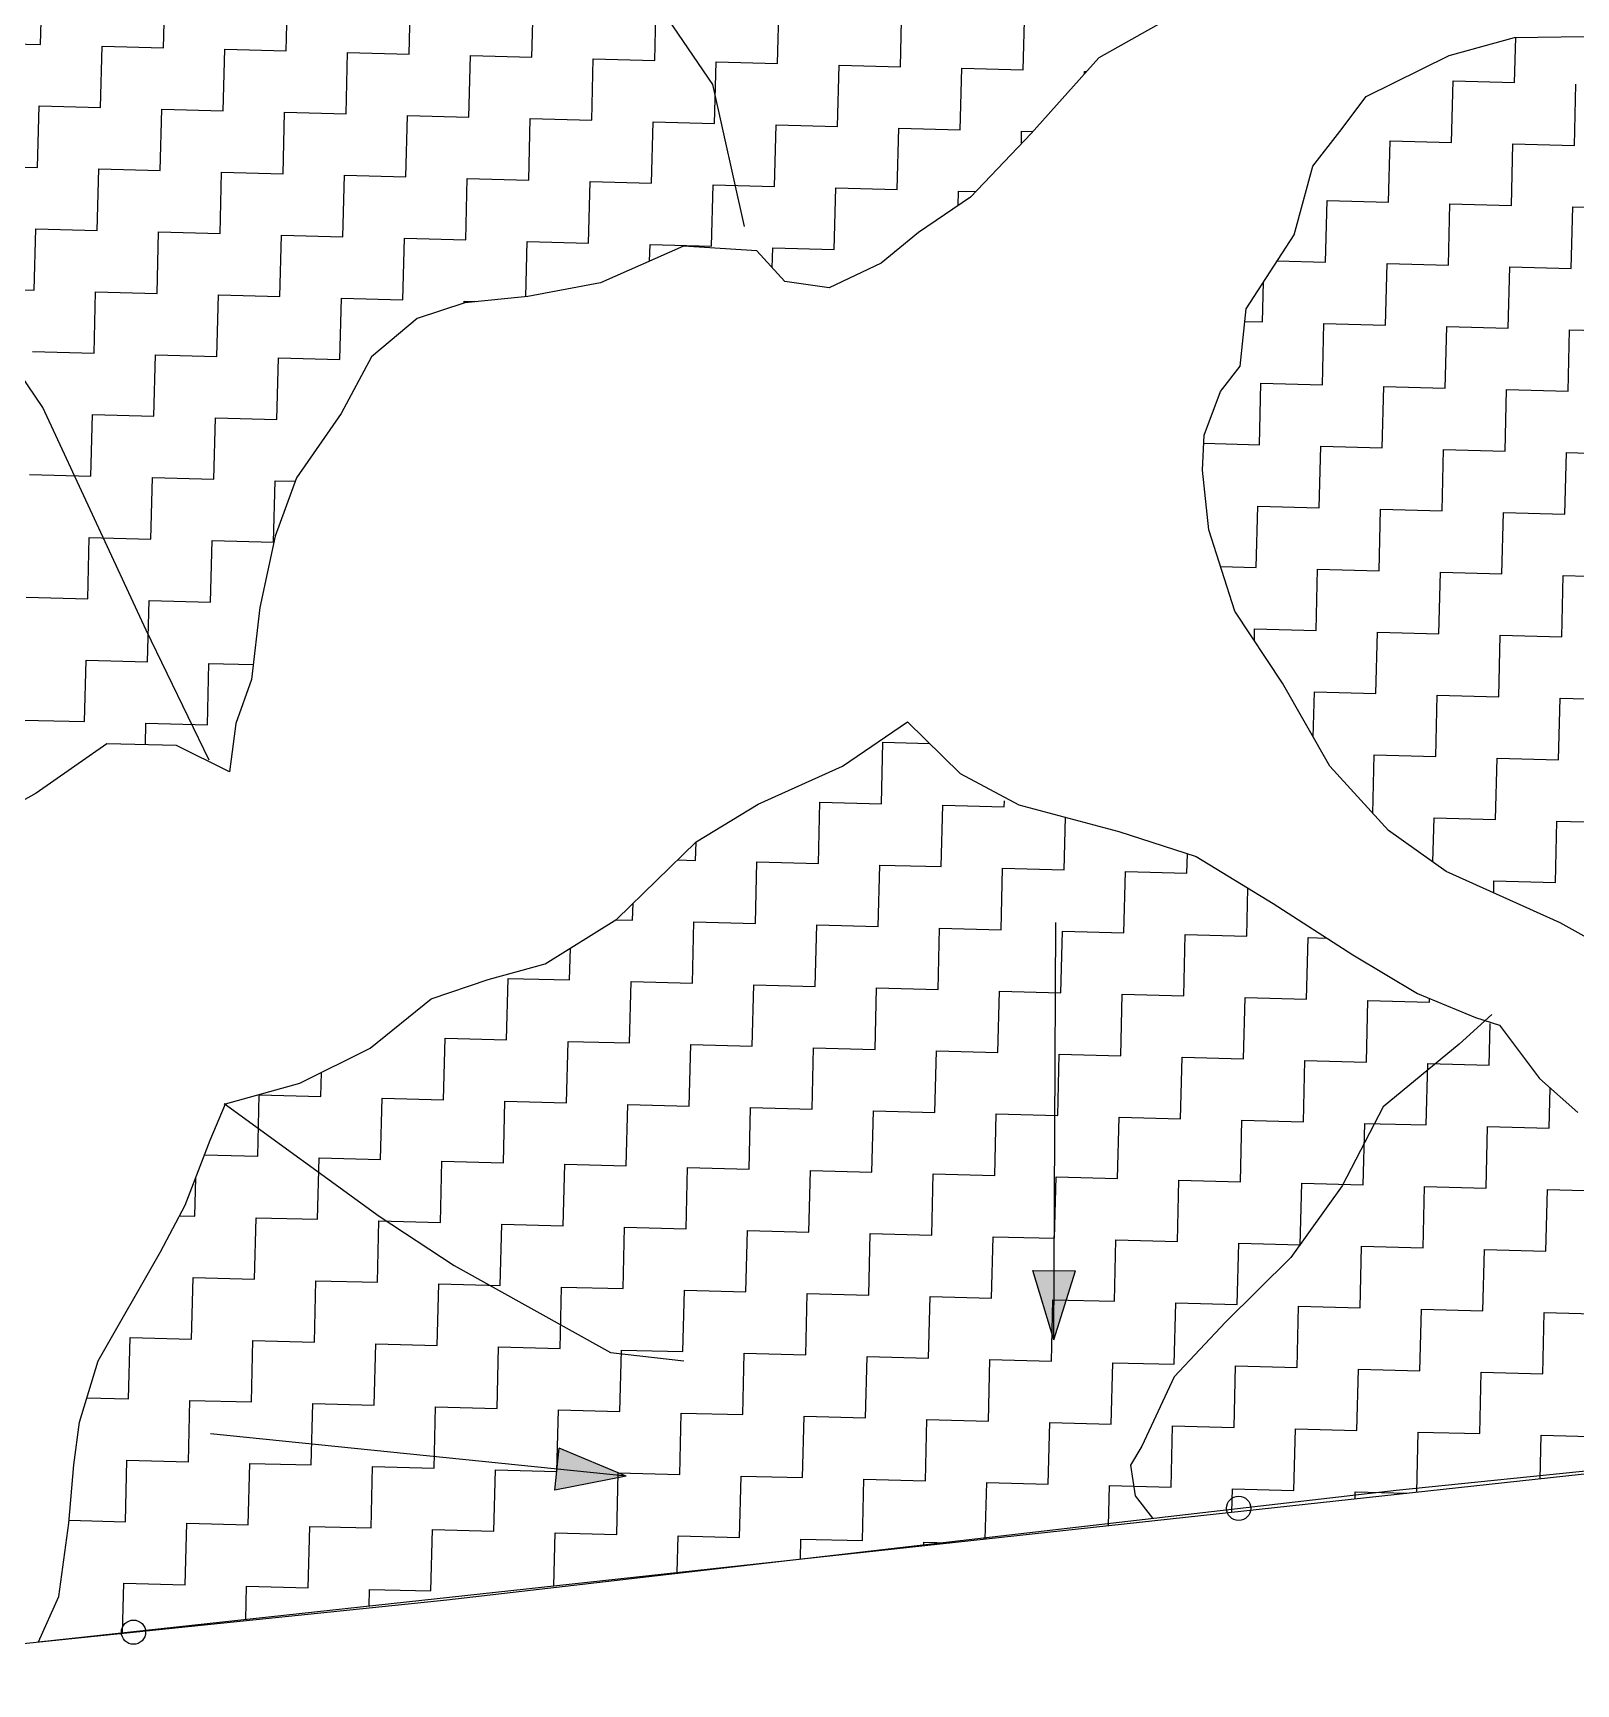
# Model space of a CAD drawing. Header units: metres. Extents: x 295068 to 298038, y 2018465 to 2021372.
# Drawn here: x 296750.4 to 297066.1, y 2018801.7 to 2019139.5 of the extents above; entities that cross this region are included whole.
import ezdxf

# ---------------------------------------------------------------- set-up
doc = ezdxf.new("R2010")
doc.units = ezdxf.units.M
doc.header["$MEASUREMENT"] = 0
for name, color, linetype in [('LINE_WATER', 4, 'Continuous'), ('POLY_HATCH', 12, 'Continuous'), ('V_BOUND_LINE', 7, 'Continuous')]:
    doc.layers.add(name, color=color, linetype=linetype)

msp = doc.modelspace()

# ---------------------------------------------------------------- hatches: boundary and pattern name
h = msp.add_hatch(color=256)
h.paths.add_polyline_path([(296959.38, 2018886.29), (296955.04, 2018886.31), (296959.31, 2018872.11)])
h.paths.add_polyline_path([(296959.31, 2018872.11), (296963.71, 2018886.27), (296959.38, 2018886.29)])
h = msp.add_hatch(color=256)
h.paths.add_polyline_path([(296857.67, 2018845.67), (296857.23, 2018841.36), (296871.78, 2018844.23)])
h.paths.add_polyline_path([(296871.78, 2018844.23), (296858.11, 2018849.99), (296857.67, 2018845.67)])

# ---------------------------------------------------------------- linework, layer by layer
for points in [[(296959.31, 2018872.11), (296959.69, 2018957.55)], [(296955.04, 2018886.31), (296963.71, 2018886.27)], [(296959.31, 2018872.11), (296955.04, 2018886.31)], [(296959.31, 2018872.11), (296963.71, 2018886.27)], [(296871.78, 2018844.23), (296786.78, 2018852.9)], [(296857.23, 2018841.36), (296858.11, 2018849.99)], [(296871.78, 2018844.23), (296858.11, 2018849.99)], [(296871.78, 2018844.23), (296857.23, 2018841.36)]]:
    msp.add_lwpolyline(points)
for centre in [(296997.12, 2018837.67), (296771, 2018812.32)]:
    msp.add_circle(centre, 2.48)
at = {"layer": 'LINE_WATER'}
for p, q in [((296889.55, 2019129.03), (296871.74, 2019155.18)), ((296896.04, 2019099.95), (296889.55, 2019129.03)), ((296752.44, 2019062.89), (296728.73, 2019097.87)), ((296773.59, 2019017.32), (296752.44, 2019062.89)), ((296786.47, 2018990.75), (296773.59, 2019017.32)), ((297048.9, 2018938.71), (297042.26, 2018932.66)), ((297042.26, 2018932.66), (297026.67, 2018919.8)), ((296789.52, 2018920.52), (296821.26, 2018897.43)), ((297026.67, 2018919.8), (297018.34, 2018903.65)), ((297018.34, 2018903.65), (297007.79, 2018888.96)), ((296821.26, 2018897.43), (296836.61, 2018887.38)), ((297007.79, 2018888.96), (296994.46, 2018875.76)), ((296836.61, 2018887.38), (296868.62, 2018869.58)), ((296994.46, 2018875.76), (296983.91, 2018864.58)), ((296868.62, 2018869.58), (296883.62, 2018867.83)), ((296983.91, 2018864.58), (296977.33, 2018850.36)), ((296977.33, 2018850.36), (296974.97, 2018846.47)), ((296974.97, 2018846.47), (296975.94, 2018840.24)), ((296975.94, 2018840.24), (296979.53, 2018835.63))]:
    msp.add_line(p, q, dxfattribs=at)
at = {"layer": 'POLY_HATCH', "linetype": 'Continuous'}
for p, q in [((296751.98, 2019137.18), (296752.3, 2019149.75)), ((296777.11, 2019136.54), (296777.44, 2019149.1)), ((296802.25, 2019135.89), (296802.57, 2019148.45)), ((296827.38, 2019135.24), (296827.7, 2019147.81)), ((296852.51, 2019134.59), (296852.84, 2019147.16)), ((296877.65, 2019133.94), (296877.97, 2019146.51)), ((296902.78, 2019133.29), (296903.1, 2019145.86)), ((296927.91, 2019132.65), (296928.24, 2019145.21)), ((296953.05, 2019132), (296953.37, 2019144.57)), ((297053.58, 2019129.41), (297053.82, 2019138.63)), ((296739.41, 2019137.51), (296751.98, 2019137.18)), ((296764.22, 2019124.29), (296764.55, 2019136.86)), ((296764.55, 2019136.86), (296777.11, 2019136.54)), ((296789.36, 2019123.64), (296789.68, 2019136.21)), ((296789.68, 2019136.21), (296802.25, 2019135.89)), ((296814.49, 2019123), (296814.81, 2019135.56)), ((296814.81, 2019135.56), (296827.38, 2019135.24)), ((296839.62, 2019122.35), (296839.95, 2019134.92)), ((296839.95, 2019134.92), (296852.51, 2019134.59)), ((296864.76, 2019121.7), (296865.08, 2019134.27)), ((296865.08, 2019134.27), (296877.65, 2019133.94)), ((296889.89, 2019121.05), (296890.21, 2019133.62)), ((296890.21, 2019133.62), (296902.78, 2019133.29)), ((296915.02, 2019120.4), (296915.35, 2019132.97)), ((296915.35, 2019132.97), (296927.91, 2019132.65)), ((296940.16, 2019119.76), (296940.48, 2019132.32)), ((296940.48, 2019132.32), (296953.05, 2019132)), ((296965.6, 2019131.21), (296965.61, 2019131.67)), ((296965.61, 2019131.67), (296966, 2019131.66)), ((297040.69, 2019117.16), (297041.01, 2019129.73)), ((297041.01, 2019129.73), (297053.58, 2019129.41)), ((297065.82, 2019116.51), (297066.15, 2019129.08)), ((296751.33, 2019112.05), (296751.66, 2019124.62)), ((296751.66, 2019124.62), (296764.22, 2019124.29)), ((296776.47, 2019111.4), (296776.79, 2019123.97)), ((296776.79, 2019123.97), (296789.36, 2019123.64)), ((296801.6, 2019110.75), (296801.92, 2019123.32)), ((296801.92, 2019123.32), (296814.49, 2019123)), ((296826.73, 2019110.11), (296827.06, 2019122.67)), ((296827.06, 2019122.67), (296839.62, 2019122.35)), ((296851.87, 2019109.46), (296852.19, 2019122.02)), ((296852.19, 2019122.02), (296864.76, 2019121.7)), ((296877, 2019108.81), (296877.32, 2019121.38)), ((296877.32, 2019121.38), (296889.89, 2019121.05)), ((296902.13, 2019108.16), (296902.46, 2019120.73)), ((296902.46, 2019120.73), (296915.02, 2019120.4)), ((296927.27, 2019107.51), (296927.59, 2019120.08)), ((296927.59, 2019120.08), (296940.16, 2019119.76)), ((296952.66, 2019116.86), (296952.72, 2019119.43)), ((296952.72, 2019119.43), (296955.02, 2019119.37)), ((297027.8, 2019104.92), (297028.12, 2019117.49)), ((297028.12, 2019117.49), (297040.69, 2019117.16)), ((297052.93, 2019104.27), (297053.26, 2019116.84)), ((297053.26, 2019116.84), (297065.82, 2019116.51)), ((296738.77, 2019112.37), (296751.33, 2019112.05)), ((296763.57, 2019099.16), (296763.9, 2019111.73)), ((296763.9, 2019111.73), (296776.47, 2019111.4)), ((296788.71, 2019098.51), (296789.03, 2019111.08)), ((296789.03, 2019111.08), (296801.6, 2019110.75)), ((296813.84, 2019097.86), (296814.17, 2019110.43)), ((296814.17, 2019110.43), (296826.73, 2019110.11)), ((296838.97, 2019097.22), (296839.3, 2019109.78)), ((296839.3, 2019109.78), (296851.87, 2019109.46)), ((296864.11, 2019096.57), (296864.43, 2019109.13)), ((296864.43, 2019109.13), (296877, 2019108.81)), ((296889.24, 2019095.92), (296889.57, 2019108.49)), ((296889.57, 2019108.49), (296902.13, 2019108.16)), ((296914.38, 2019095.27), (296914.7, 2019107.84)), ((296914.7, 2019107.84), (296927.27, 2019107.51)), ((296939.76, 2019104.21), (296939.83, 2019107.19)), ((296939.83, 2019107.19), (296943.39, 2019107.1)), ((297014.91, 2019092.68), (297015.23, 2019105.24)), ((297015.23, 2019105.24), (297027.8, 2019104.92)), ((297040.04, 2019092.03), (297040.37, 2019104.6)), ((297040.37, 2019104.6), (297052.93, 2019104.27)), ((297065.18, 2019091.38), (297065.5, 2019103.95)), ((297065.5, 2019103.95), (297078.07, 2019103.62)), ((296750.68, 2019086.92), (296751.01, 2019099.48)), ((296751.01, 2019099.48), (296763.57, 2019099.16)), ((296775.82, 2019086.27), (296776.14, 2019098.84)), ((296776.14, 2019098.84), (296788.71, 2019098.51)), ((296800.95, 2019085.62), (296801.27, 2019098.19)), ((296801.27, 2019098.19), (296813.84, 2019097.86)), ((296826.08, 2019084.97), (296826.41, 2019097.54)), ((296826.41, 2019097.54), (296838.97, 2019097.22)), ((296851.25, 2019085.58), (296851.54, 2019096.89)), ((296851.54, 2019096.89), (296864.11, 2019096.57)), ((296876.59, 2019092.87), (296876.68, 2019096.24)), ((296876.68, 2019096.24), (296889.24, 2019095.92)), ((296901.7, 2019091.49), (296901.81, 2019095.59)), ((296901.81, 2019095.59), (296914.38, 2019095.27)), ((296926.94, 2019094.95), (296927.01, 2019094.94)), ((296926.94, 2019094.89), (296926.94, 2019094.95)), ((297005.02, 2019092.93), (297014.91, 2019092.68)), ((297027.15, 2019079.79), (297027.48, 2019092.35)), ((297027.48, 2019092.35), (297040.04, 2019092.03)), ((297052.28, 2019079.14), (297052.61, 2019091.71)), ((297052.61, 2019091.71), (297065.18, 2019091.38)), ((297002.02, 2019080.44), (297002.23, 2019088.59)), ((296738.12, 2019087.24), (296750.68, 2019086.92)), ((296762.93, 2019074.03), (296763.25, 2019086.59)), ((296763.25, 2019086.59), (296775.82, 2019086.27)), ((296788.06, 2019073.38), (296788.38, 2019085.94)), ((296788.38, 2019085.94), (296800.95, 2019085.62)), ((296813.19, 2019072.73), (296813.52, 2019085.3)), ((296813.52, 2019085.3), (296826.08, 2019084.97)), ((296838.64, 2019084.3), (296838.65, 2019084.65)), ((296838.65, 2019084.65), (296841.2, 2019084.58)), ((296998.41, 2019080.53), (297002.02, 2019080.44)), ((297014.26, 2019067.54), (297014.58, 2019080.11)), ((297014.58, 2019080.11), (297027.15, 2019079.79)), ((297039.39, 2019066.9), (297039.72, 2019079.46)), ((297039.72, 2019079.46), (297052.28, 2019079.14)), ((297064.53, 2019066.25), (297064.85, 2019078.81)), ((297064.85, 2019078.81), (297077.42, 2019078.49)), ((296750.36, 2019074.35), (296762.93, 2019074.03)), ((296775.17, 2019061.14), (296775.49, 2019073.7)), ((296775.49, 2019073.7), (296788.06, 2019073.38)), ((296800.3, 2019060.49), (296800.63, 2019073.05)), ((296800.63, 2019073.05), (296813.19, 2019072.73)), ((297001.37, 2019055.3), (297001.69, 2019067.87)), ((297001.69, 2019067.87), (297014.26, 2019067.54)), ((297026.5, 2019054.65), (297026.83, 2019067.22)), ((297026.83, 2019067.22), (297039.39, 2019066.9)), ((297051.64, 2019054.01), (297051.96, 2019066.57)), ((297051.96, 2019066.57), (297064.53, 2019066.25)), ((296762.28, 2019048.89), (296762.6, 2019061.46)), ((296762.6, 2019061.46), (296775.17, 2019061.14)), ((296787.41, 2019048.24), (296787.74, 2019060.81)), ((296787.74, 2019060.81), (296800.3, 2019060.49)), ((296989.98, 2019055.6), (297001.37, 2019055.3)), ((297013.61, 2019042.41), (297013.94, 2019054.98)), ((297013.94, 2019054.98), (297026.5, 2019054.65)), ((297038.75, 2019041.76), (297039.07, 2019054.33)), ((297039.07, 2019054.33), (297051.64, 2019054.01)), ((297063.88, 2019041.11), (297064.2, 2019053.68)), ((297064.2, 2019053.68), (297076.77, 2019053.36)), ((296749.71, 2019049.22), (296762.28, 2019048.89)), ((296774.52, 2019036), (296774.85, 2019048.57)), ((296774.85, 2019048.57), (296787.41, 2019048.24)), ((296799.65, 2019035.35), (296799.98, 2019047.92)), ((296799.98, 2019047.92), (296804.07, 2019047.82)), ((297000.72, 2019030.17), (297001.05, 2019042.74)), ((297001.05, 2019042.74), (297013.61, 2019042.41)), ((297025.86, 2019029.52), (297026.18, 2019042.09)), ((297026.18, 2019042.09), (297038.75, 2019041.76)), ((297050.99, 2019028.87), (297051.31, 2019041.44)), ((297051.31, 2019041.44), (297063.88, 2019041.11)), ((296761.63, 2019023.76), (296761.95, 2019036.33)), ((296761.95, 2019036.33), (296774.52, 2019036)), ((296786.76, 2019023.11), (296787.09, 2019035.68)), ((296787.09, 2019035.68), (296799.65, 2019035.35)), ((296993.43, 2019030.36), (297000.72, 2019030.17)), ((297012.96, 2019017.28), (297013.29, 2019029.84)), ((297013.29, 2019029.84), (297025.86, 2019029.52)), ((297038.1, 2019016.63), (297038.42, 2019029.2)), ((297038.42, 2019029.2), (297050.99, 2019028.87)), ((297063.23, 2019015.98), (297063.56, 2019028.55)), ((297063.56, 2019028.55), (297076.12, 2019028.22)), ((296749.06, 2019024.08), (296761.63, 2019023.76)), ((296773.87, 2019010.87), (296774.2, 2019023.44)), ((296774.2, 2019023.44), (296786.76, 2019023.11)), ((297000.34, 2019015.18), (297000.4, 2019017.6)), ((297000.4, 2019017.6), (297012.96, 2019017.28)), ((297025.21, 2019004.39), (297025.53, 2019016.95)), ((297025.53, 2019016.95), (297038.1, 2019016.63)), ((297050.34, 2019003.74), (297050.66, 2019016.31)), ((297050.66, 2019016.31), (297063.23, 2019015.98)), ((296760.98, 2018998.63), (296761.31, 2019011.19)), ((296761.31, 2019011.19), (296773.87, 2019010.87)), ((296786.12, 2018997.98), (296786.44, 2019010.54)), ((296786.44, 2019010.54), (296795.5, 2019010.31)), ((297012.4, 2018995.46), (297012.64, 2019004.71)), ((297012.64, 2019004.71), (297025.21, 2019004.39)), ((297037.45, 2018991.5), (297037.77, 2019004.06)), ((297037.77, 2019004.06), (297050.34, 2019003.74)), ((297062.58, 2018990.85), (297062.91, 2019003.41)), ((297062.91, 2019003.41), (297075.47, 2019003.09)), ((296748.42, 2018998.95), (296760.98, 2018998.63)), ((296773.43, 2018993.88), (296773.55, 2018998.3)), ((296773.55, 2018998.3), (296786.12, 2018997.98)), ((296924.03, 2018981.85), (296924.35, 2018994.41)), ((296924.35, 2018994.41), (296933.85, 2018994.17)), ((297024.57, 2018979.87), (297024.88, 2018991.82)), ((297024.88, 2018991.82), (297037.45, 2018991.5)), ((297049.69, 2018978.61), (297050.02, 2018991.17)), ((297050.02, 2018991.17), (297062.58, 2018990.85)), ((296911.13, 2018969.6), (296911.46, 2018982.17)), ((296911.46, 2018982.17), (296924.03, 2018981.85)), ((296936.27, 2018968.96), (296936.59, 2018981.52)), ((296936.59, 2018981.52), (296949.16, 2018981.2)), ((296949.16, 2018981.2), (296949.19, 2018982.41)), ((296961.4, 2018968.31), (296961.68, 2018979.06)), ((297036.89, 2018969.93), (297037.13, 2018978.93)), ((297037.13, 2018978.93), (297049.69, 2018978.61)), ((297061.93, 2018965.71), (297062.26, 2018978.28)), ((297062.26, 2018978.28), (297074.83, 2018977.96)), ((296886, 2018970.25), (296886.1, 2018974)), ((296882.33, 2018970.35), (296886, 2018970.25)), ((296898.24, 2018957.36), (296898.57, 2018969.93)), ((296898.57, 2018969.93), (296911.13, 2018969.6)), ((296986.53, 2018967.66), (296986.64, 2018971.61)), ((296923.38, 2018956.71), (296923.7, 2018969.28)), ((296923.7, 2018969.28), (296936.27, 2018968.96)), ((296948.51, 2018956.06), (296948.83, 2018968.63)), ((296948.83, 2018968.63), (296961.4, 2018968.31)), ((296973.64, 2018955.42), (296973.97, 2018967.98)), ((296973.97, 2018967.98), (296986.53, 2018967.66)), ((296998.78, 2018954.77), (296999.03, 2018964.57)), ((297049.31, 2018963.63), (297049.37, 2018966.04)), ((297049.37, 2018966.04), (297061.93, 2018965.71)), ((296873.11, 2018958.01), (296873.2, 2018961.49)), ((296869.63, 2018958.1), (296873.11, 2018958.01)), ((296885.35, 2018945.12), (296885.68, 2018957.68)), ((296885.68, 2018957.68), (296898.24, 2018957.36)), ((296910.49, 2018944.47), (296910.81, 2018957.04)), ((296910.81, 2018957.04), (296923.38, 2018956.71)), ((296935.62, 2018943.82), (296935.94, 2018956.39)), ((296935.94, 2018956.39), (296948.51, 2018956.06)), ((296960.75, 2018943.17), (296961.08, 2018955.74)), ((296961.08, 2018955.74), (296973.64, 2018955.42)), ((296985.89, 2018942.53), (296986.21, 2018955.09)), ((296986.21, 2018955.09), (296998.78, 2018954.77)), ((297011.02, 2018941.88), (297011.34, 2018954.44)), ((297011.34, 2018954.44), (297015.15, 2018954.35)), ((296860.22, 2018945.77), (296860.39, 2018952.28)), ((296847.33, 2018933.52), (296847.65, 2018946.09)), ((296847.65, 2018946.09), (296860.22, 2018945.77)), ((296872.46, 2018932.88), (296872.79, 2018945.44)), ((296872.79, 2018945.44), (296885.35, 2018945.12)), ((296897.6, 2018932.23), (296897.92, 2018944.79)), ((296897.92, 2018944.79), (296910.49, 2018944.47)), ((296922.73, 2018931.58), (296923.05, 2018944.15)), ((296923.05, 2018944.15), (296935.62, 2018943.82)), ((296947.86, 2018930.93), (296948.19, 2018943.5)), ((296948.19, 2018943.5), (296960.75, 2018943.17)), ((296973, 2018930.28), (296973.32, 2018942.85)), ((296973.32, 2018942.85), (296985.89, 2018942.53)), ((296998.13, 2018929.63), (296998.45, 2018942.2)), ((296998.45, 2018942.2), (297011.02, 2018941.88)), ((297023.26, 2018928.99), (297023.59, 2018941.55)), ((297023.59, 2018941.55), (297036.15, 2018941.23)), ((297036.15, 2018941.23), (297036.17, 2018942)), ((297048.4, 2018928.34), (297048.62, 2018936.85)), ((296834.44, 2018921.28), (296834.76, 2018933.85)), ((296834.76, 2018933.85), (296847.33, 2018933.52)), ((296859.57, 2018920.63), (296859.9, 2018933.2)), ((296859.9, 2018933.2), (296872.46, 2018932.88)), ((296884.7, 2018919.98), (296885.03, 2018932.55)), ((296885.03, 2018932.55), (296897.6, 2018932.23)), ((296909.84, 2018919.34), (296910.16, 2018931.9)), ((296910.16, 2018931.9), (296922.73, 2018931.58)), ((296934.97, 2018918.69), (296935.3, 2018931.26)), ((296935.3, 2018931.26), (296947.86, 2018930.93)), ((296960.1, 2018918.04), (296960.43, 2018930.61)), ((296960.43, 2018930.61), (296973, 2018930.28)), ((296985.24, 2018917.39), (296985.56, 2018929.96)), ((296985.56, 2018929.96), (296998.13, 2018929.63)), ((297010.37, 2018916.74), (297010.7, 2018929.31)), ((297010.7, 2018929.31), (297023.26, 2018928.99)), ((296809.3, 2018921.93), (296809.43, 2018926.85)), ((297035.5, 2018916.1), (297035.83, 2018928.66)), ((297035.83, 2018928.66), (297048.4, 2018928.34)), ((296796.41, 2018909.69), (296796.74, 2018922.25)), ((296796.74, 2018922.25), (296809.3, 2018921.93)), ((297060.64, 2018915.45), (297060.85, 2018923.72)), ((296821.55, 2018909.04), (296821.87, 2018921.61)), ((296821.87, 2018921.61), (296834.44, 2018921.28)), ((296846.68, 2018908.39), (296847, 2018920.96)), ((296847, 2018920.96), (296859.57, 2018920.63)), ((296871.81, 2018907.74), (296872.14, 2018920.31)), ((296872.14, 2018920.31), (296884.7, 2018919.98)), ((296896.95, 2018907.09), (296897.27, 2018919.66)), ((296897.27, 2018919.66), (296909.84, 2018919.34)), ((296922.08, 2018906.45), (296922.4, 2018919.01)), ((296922.4, 2018919.01), (296934.97, 2018918.69)), ((296947.21, 2018905.8), (296947.54, 2018918.36)), ((296947.54, 2018918.36), (296960.1, 2018918.04)), ((296972.35, 2018905.15), (296972.67, 2018917.72)), ((296972.67, 2018917.72), (296985.24, 2018917.39)), ((296997.48, 2018904.5), (296997.8, 2018917.07)), ((296997.8, 2018917.07), (297010.37, 2018916.74)), ((297022.61, 2018903.85), (297022.94, 2018916.42)), ((297022.94, 2018916.42), (297035.5, 2018916.1)), ((297047.75, 2018903.2), (297048.07, 2018915.77)), ((297048.07, 2018915.77), (297060.64, 2018915.45)), ((296785.52, 2018909.97), (296796.41, 2018909.69)), ((296808.66, 2018896.8), (296808.98, 2018909.36)), ((296808.98, 2018909.36), (296821.55, 2018909.04)), ((296833.79, 2018896.15), (296834.11, 2018908.71)), ((296834.11, 2018908.71), (296846.68, 2018908.39)), ((296783.52, 2018897.44), (296783.73, 2018905.31)), ((296858.92, 2018895.5), (296859.25, 2018908.07)), ((296859.25, 2018908.07), (296871.81, 2018907.74)), ((296884.06, 2018894.85), (296884.38, 2018907.42)), ((296884.38, 2018907.42), (296896.95, 2018907.09)), ((296909.19, 2018894.2), (296909.51, 2018906.77)), ((296909.51, 2018906.77), (296922.08, 2018906.45)), ((296934.32, 2018893.55), (296934.65, 2018906.12)), ((296934.65, 2018906.12), (296947.21, 2018905.8)), ((296959.46, 2018892.91), (296959.78, 2018905.47)), ((296959.78, 2018905.47), (296972.35, 2018905.15)), ((296984.59, 2018892.26), (296984.91, 2018904.83)), ((296984.91, 2018904.83), (296997.48, 2018904.5)), ((297009.72, 2018891.61), (297010.05, 2018904.18)), ((297010.05, 2018904.18), (297022.61, 2018903.85)), ((297034.86, 2018890.96), (297035.18, 2018903.53)), ((297035.18, 2018903.53), (297047.75, 2018903.2)), ((297059.99, 2018890.31), (297060.31, 2018902.88)), ((297060.31, 2018902.88), (297072.88, 2018902.56)), ((296780.4, 2018897.52), (296783.52, 2018897.44)), ((296795.77, 2018884.55), (296796.09, 2018897.12)), ((296796.09, 2018897.12), (296808.66, 2018896.8)), ((296820.9, 2018883.91), (296821.22, 2018896.47)), ((296821.22, 2018896.47), (296833.79, 2018896.15)), ((296846.03, 2018883.26), (296846.36, 2018895.82)), ((296846.36, 2018895.82), (296858.92, 2018895.5)), ((296871.17, 2018882.61), (296871.49, 2018895.18)), ((296871.49, 2018895.18), (296884.06, 2018894.85)), ((296896.3, 2018881.96), (296896.62, 2018894.53)), ((296896.62, 2018894.53), (296909.19, 2018894.2)), ((296921.43, 2018881.31), (296921.76, 2018893.88)), ((296921.76, 2018893.88), (296934.32, 2018893.55)), ((296946.57, 2018880.66), (296946.89, 2018893.23)), ((296946.89, 2018893.23), (296959.46, 2018892.91)), ((296971.7, 2018880.02), (296972.02, 2018892.58)), ((296972.02, 2018892.58), (296984.59, 2018892.26)), ((296996.83, 2018879.37), (296997.16, 2018891.93)), ((296997.16, 2018891.93), (297009.72, 2018891.61)), ((297021.97, 2018878.72), (297022.29, 2018891.29)), ((297022.29, 2018891.29), (297034.86, 2018890.96)), ((297047.1, 2018878.07), (297047.42, 2018890.64)), ((297047.42, 2018890.64), (297059.99, 2018890.31)), ((296782.87, 2018872.31), (296783.2, 2018884.88)), ((296783.2, 2018884.88), (296795.77, 2018884.55)), ((296808.01, 2018871.66), (296808.33, 2018884.23)), ((296808.33, 2018884.23), (296820.9, 2018883.91)), ((296833.14, 2018871.01), (296833.47, 2018883.58)), ((296833.47, 2018883.58), (296846.03, 2018883.26)), ((296858.27, 2018870.37), (296858.6, 2018882.93)), ((296858.6, 2018882.93), (296871.17, 2018882.61)), ((296883.41, 2018869.72), (296883.73, 2018882.28)), ((296883.73, 2018882.28), (296896.3, 2018881.96)), ((296908.54, 2018869.07), (296908.87, 2018881.64)), ((296908.87, 2018881.64), (296921.43, 2018881.31)), ((296933.67, 2018868.42), (296934, 2018880.99)), ((296934, 2018880.99), (296946.57, 2018880.66)), ((296958.81, 2018867.77), (296959.13, 2018880.34)), ((296959.13, 2018880.34), (296971.7, 2018880.02)), ((296983.94, 2018867.13), (296984.27, 2018879.69)), ((296984.27, 2018879.69), (296996.83, 2018879.37)), ((297009.08, 2018866.48), (297009.4, 2018879.04)), ((297009.4, 2018879.04), (297021.97, 2018878.72)), ((297034.21, 2018865.83), (297034.53, 2018878.4)), ((297034.53, 2018878.4), (297047.1, 2018878.07)), ((297059.34, 2018865.18), (297059.67, 2018877.75)), ((297059.67, 2018877.75), (297072.23, 2018877.42)), ((296769.98, 2018860.07), (296770.31, 2018872.63)), ((296770.31, 2018872.63), (296782.87, 2018872.31)), ((296795.12, 2018859.42), (296795.44, 2018871.99)), ((296795.44, 2018871.99), (296808.01, 2018871.66)), ((296820.25, 2018858.77), (296820.57, 2018871.34)), ((296820.57, 2018871.34), (296833.14, 2018871.01)), ((296845.38, 2018858.12), (296845.71, 2018870.69)), ((296845.71, 2018870.69), (296858.27, 2018870.37)), ((296870.52, 2018857.48), (296870.84, 2018870.04)), ((296870.84, 2018870.04), (296883.41, 2018869.72)), ((296895.65, 2018856.83), (296895.97, 2018869.39)), ((296895.97, 2018869.39), (296908.54, 2018869.07)), ((296920.78, 2018856.18), (296921.11, 2018868.75)), ((296921.11, 2018868.75), (296933.67, 2018868.42)), ((296945.92, 2018855.53), (296946.24, 2018868.1)), ((296946.24, 2018868.1), (296958.81, 2018867.77)), ((296971.05, 2018854.88), (296971.38, 2018867.45)), ((296971.38, 2018867.45), (296983.94, 2018867.13)), ((296996.18, 2018854.23), (296996.51, 2018866.8)), ((296996.51, 2018866.8), (297009.08, 2018866.48)), ((297021.32, 2018853.59), (297021.64, 2018866.15)), ((297021.64, 2018866.15), (297034.21, 2018865.83)), ((297046.45, 2018852.94), (297046.78, 2018865.5)), ((297046.78, 2018865.5), (297059.34, 2018865.18)), ((296761.46, 2018860.29), (296769.98, 2018860.07)), ((296782.23, 2018847.18), (296782.55, 2018859.74)), ((296782.55, 2018859.74), (296795.12, 2018859.42)), ((296807.36, 2018846.53), (296807.68, 2018859.1)), ((296807.68, 2018859.1), (296820.25, 2018858.77)), ((296832.49, 2018845.88), (296832.82, 2018858.45)), ((296832.82, 2018858.45), (296845.38, 2018858.12)), ((296857.63, 2018845.23), (296857.95, 2018857.8)), ((296857.95, 2018857.8), (296870.52, 2018857.48)), ((296882.76, 2018844.58), (296883.08, 2018857.15)), ((296883.08, 2018857.15), (296895.65, 2018856.83)), ((296907.89, 2018843.94), (296908.22, 2018856.5)), ((296908.22, 2018856.5), (296920.78, 2018856.18)), ((296933.03, 2018843.29), (296933.35, 2018855.85)), ((296933.35, 2018855.85), (296945.92, 2018855.53)), ((296958.16, 2018842.64), (296958.48, 2018855.21)), ((296958.48, 2018855.21), (296971.05, 2018854.88)), ((296983.29, 2018841.99), (296983.62, 2018854.56)), ((296983.62, 2018854.56), (296996.18, 2018854.23)), ((297008.43, 2018841.34), (297008.75, 2018853.91)), ((297008.75, 2018853.91), (297021.32, 2018853.59)), ((297033.57, 2018840.97), (297033.88, 2018853.26)), ((297033.88, 2018853.26), (297046.45, 2018852.94)), ((297058.79, 2018843.71), (297059.02, 2018852.61)), ((297059.02, 2018852.61), (297071.58, 2018852.29)), ((296769.34, 2018834.93), (296769.66, 2018847.5)), ((296769.66, 2018847.5), (296782.23, 2018847.18)), ((296794.47, 2018834.29), (296794.79, 2018846.85)), ((296794.79, 2018846.85), (296807.36, 2018846.53)), ((296819.6, 2018833.64), (296819.93, 2018846.21)), ((296819.93, 2018846.21), (296832.49, 2018845.88)), ((296844.74, 2018832.99), (296845.06, 2018845.56)), ((296845.06, 2018845.56), (296857.63, 2018845.23)), ((296869.87, 2018832.34), (296870.19, 2018844.91)), ((296870.19, 2018844.91), (296882.76, 2018844.58)), ((296895, 2018831.69), (296895.33, 2018844.26)), ((296895.33, 2018844.26), (296907.89, 2018843.94)), ((296920.14, 2018831.05), (296920.46, 2018843.61)), ((296920.46, 2018843.61), (296933.03, 2018843.29)), ((296945.29, 2018831.37), (296945.59, 2018842.96)), ((296945.59, 2018842.96), (296958.16, 2018842.64)), ((296970.52, 2018834.11), (296970.73, 2018842.32)), ((296970.73, 2018842.32), (296983.29, 2018841.99)), ((296995.74, 2018836.86), (296995.86, 2018841.67)), ((296995.86, 2018841.67), (297008.43, 2018841.34)), ((297020.96, 2018839.6), (297020.99, 2018841.02)), ((297020.99, 2018841.02), (297031.54, 2018840.75)), ((296757.81, 2018835.23), (296769.34, 2018834.93)), ((296781.58, 2018822.04), (296781.9, 2018834.61)), ((296781.9, 2018834.61), (296794.47, 2018834.29)), ((296806.71, 2018821.4), (296807.04, 2018833.96)), ((296807.04, 2018833.96), (296819.6, 2018833.64)), ((296831.84, 2018820.75), (296832.17, 2018833.31)), ((296832.17, 2018833.31), (296844.74, 2018832.99)), ((296857.02, 2018821.78), (296857.3, 2018832.67)), ((296857.3, 2018832.67), (296869.87, 2018832.34)), ((296882.24, 2018824.52), (296882.44, 2018832.02)), ((296882.44, 2018832.02), (296895, 2018831.69)), ((296907.46, 2018827.26), (296907.57, 2018831.37)), ((296907.57, 2018831.37), (296920.14, 2018831.05)), ((296932.68, 2018830), (296932.7, 2018830.72)), ((296932.7, 2018830.72), (296938.03, 2018830.58)), ((296768.75, 2018812.18), (296769.01, 2018822.37)), ((296769.01, 2018822.37), (296781.58, 2018822.04)), ((296793.97, 2018814.93), (296794.14, 2018821.72)), ((296794.14, 2018821.72), (296806.71, 2018821.4)), ((296819.19, 2018817.67), (296819.28, 2018821.07)), ((296819.28, 2018821.07), (296831.84, 2018820.75)), ((296844.41, 2018820.42), (296844.53, 2018820.42)), ((296844.41, 2018820.41), (296844.41, 2018820.42))]:
    msp.add_line(p, q, dxfattribs=at)
at = {"layer": 'POLY_HATCH'}
for p, q in [((296981.3, 2019141.63), (296968.5, 2019134.46)), ((297040.19, 2019134.92), (297053.55, 2019138.63)), ((297053.55, 2019138.63), (297067.91, 2019138.81)), ((296968.5, 2019134.46), (296954.69, 2019119)), ((297023.22, 2019126.53), (297040.19, 2019134.92)), ((297017.84, 2019119.36), (297023.22, 2019126.53)), ((296954.69, 2019119), (296942.27, 2019105.92)), ((297012.32, 2019112.33), (297017.84, 2019119.36)), ((297008.46, 2019098.27), (297012.32, 2019112.33)), ((296942.27, 2019105.92), (296931.62, 2019098.69)), ((296931.62, 2019098.69), (296923.95, 2019092.46)), ((296998.68, 2019083.08), (297008.46, 2019098.27)), ((296883.52, 2019095.91), (296866.53, 2019088.45)), ((296898.52, 2019094.99), (296883.52, 2019095.91)), ((296904.26, 2019088.68), (296898.52, 2019094.99)), ((296923.95, 2019092.46), (296913.35, 2019087.37)), ((296866.53, 2019088.45), (296851.7, 2019085.62)), ((296913.35, 2019087.37), (296904.26, 2019088.68)), ((296838.79, 2019084.34), (296829.04, 2019081.11)), ((296851.7, 2019085.62), (296838.79, 2019084.34)), ((296829.04, 2019081.11), (296819.72, 2019073.31)), ((296997.45, 2019071.34), (296998.68, 2019083.08)), ((296819.72, 2019073.31), (296813.51, 2019061.68)), ((296993.43, 2019066.16), (296997.45, 2019071.34)), ((296990.07, 2019057.24), (296993.43, 2019066.16)), ((296813.51, 2019061.68), (296804.32, 2019048.52)), ((296989.7, 2019050.08), (296990.07, 2019057.24)), ((296804.32, 2019048.52), (296799.99, 2019036.57)), ((296991.04, 2019037.91), (296989.7, 2019050.08)), ((296996.32, 2019021.22), (296991.04, 2019037.91)), ((296799.99, 2019036.57), (296796.86, 2019021.96)), ((296796.86, 2019021.96), (296795.14, 2019007.26)), ((297006.1, 2019006.5), (296996.32, 2019021.22)), ((296795.14, 2019007.26), (296791.96, 2018998.23)), ((297015.79, 2018989.52), (297006.1, 2019006.5)), ((296791.96, 2018998.23), (296790.63, 2018988.35)), ((296916.05, 2018989.55), (296929.36, 2018998.58)), ((296929.36, 2018998.58), (296940.13, 2018988.01)), ((296765.55, 2018994.09), (296751.07, 2018984.01)), ((296779.77, 2018993.72), (296765.55, 2018994.09)), ((296790.63, 2018988.35), (296779.77, 2018993.72)), ((296898.82, 2018981.77), (296916.05, 2018989.55)), ((296940.13, 2018988.01), (296952.12, 2018981.63)), ((297027.79, 2018976.34), (297015.79, 2018989.52)), ((296751.07, 2018984.01), (296731.74, 2018973.25)), ((296886.1, 2018974.01), (296898.82, 2018981.77)), ((296952.12, 2018981.63), (296972.6, 2018976.13)), ((297039.62, 2018968), (297027.79, 2018976.34)), ((296869.86, 2018958.24), (296886.1, 2018974.01)), ((296972.6, 2018976.13), (296988.42, 2018971.03)), ((296988.42, 2018971.03), (297004.19, 2018961.43)), ((297062.92, 2018957.47), (297039.62, 2018968)), ((297004.19, 2018961.43), (297020.49, 2018950.9)), ((296855.26, 2018949.06), (296869.86, 2018958.24)), ((297077.44, 2018949.38), (297062.92, 2018957.47)), ((297020.49, 2018950.9), (297033.72, 2018943.02)), ((296831.88, 2018941.94), (296843.58, 2018945.87)), ((296843.58, 2018945.87), (296855.26, 2018949.06)), ((297033.72, 2018943.02), (297045.56, 2018938.11)), ((296819.4, 2018931.83), (296831.88, 2018941.94)), ((297045.56, 2018938.11), (297050.49, 2018936.52)), ((297050.49, 2018936.52), (297058.68, 2018925.64)), ((296805.03, 2018924.66), (296819.4, 2018931.83)), ((297058.68, 2018925.64), (297066.52, 2018918.69)), ((296789.83, 2018920.45), (296805.03, 2018924.66)), ((296786.69, 2018912.99), (296789.83, 2018920.45)), ((296781.56, 2018899.7), (296786.69, 2018912.99)), ((296776.49, 2018890.16), (296781.56, 2018899.7)), ((296763.77, 2018867.87), (296776.49, 2018890.16)), ((296759.94, 2018855.28), (296763.77, 2018867.87)), ((296751.57, 2018810.32), (297164.93, 2018855.25)), ((296758.8, 2018846.56), (296759.94, 2018855.28)), ((296757.75, 2018834.63), (296758.8, 2018846.56)), ((296755.71, 2018819.61), (296757.75, 2018834.63)), ((296751.57, 2018810.32), (296755.71, 2018819.61))]:
    msp.add_line(p, q, dxfattribs=at)
at = {"layer": 'V_BOUND_LINE', "ltscale": 10}
for p, q in [((297029.36, 2018841.4), (297220.77, 2018860.95)), ((296835.13, 2018818.91), (297029.36, 2018841.4)), ((296668.01, 2018801.72), (296835.13, 2018818.91))]:
    msp.add_line(p, q, dxfattribs=at)

doc.saveas('drawing.dxf')
